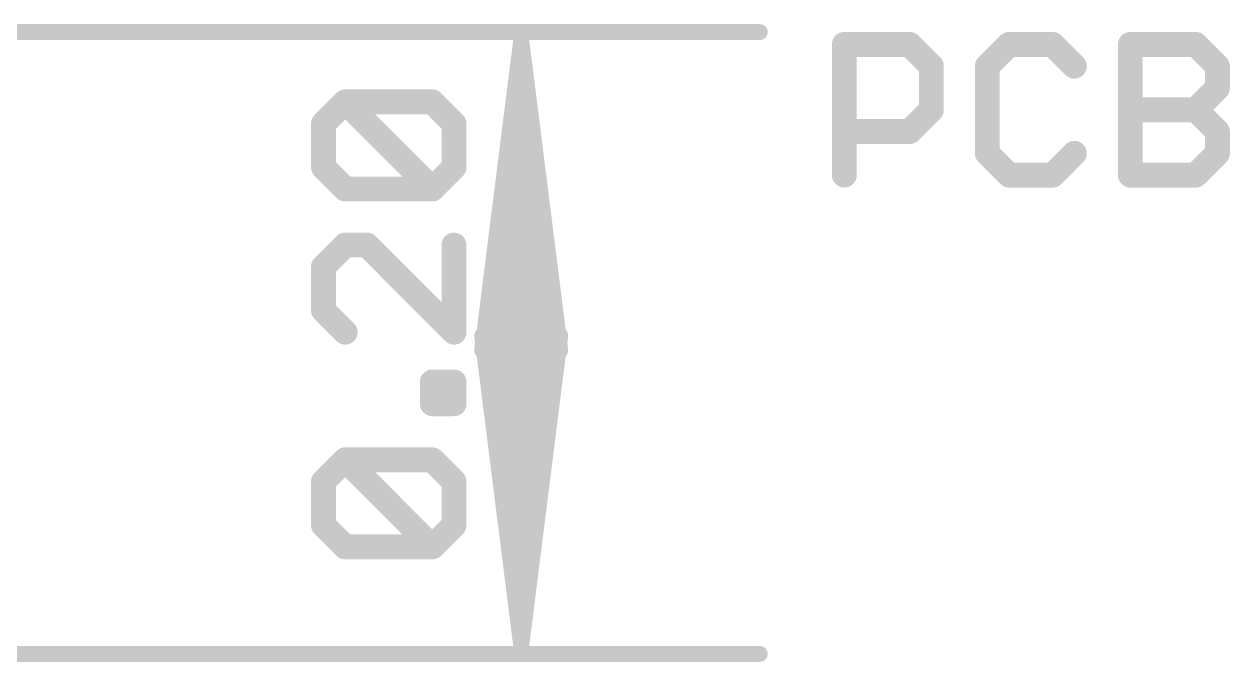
# Model space of a CAD drawing. Extents: x -30 to 77, y -18 to 22.
# Drawn here: x 23.88 to 33.73, y -0.07 to 5.15 of the extents above; entities that cross this region are included whole.
import ezdxf

# ---------------------------------------------------------------- set-up
doc = ezdxf.new("R2010")
doc.units = 0
doc.layers.add('47', color=253, linetype='CONTINUOUS')
doc.layers.add('51', color=53, linetype='CONTINUOUS')

msp = doc.modelspace()

# ---------------------------------------------------------------- linework, layer by layer
at = {"layer": '47'}
for points, const_width in [([(22.86, 5.08), (29.89, 5.08)], 0.13), ([(27.94, 5.015), (27.6208, 2.48)], 0.13), ([(27.94, 5.015), (27.68, 2.48)], 0.13), ([(27.94, 5.015), (27.81, 2.48)], 0.13), ([(27.94, 0.065), (27.94, 5.015)], 0.13), ([(28.2592, 2.48), (27.94, 5.015)], 0.13), ([(28.07, 2.48), (27.94, 5.015)], 0.13), ([(28.2, 2.48), (27.94, 5.015)], 0.13), ([(26.3232, 4.3316), (26.5011, 4.5096)], 0.2032), ([(26.5011, 4.5096), (27.213, 4.5096)], 0.2032), ([(27.213, 3.7978), (26.5011, 4.5096)], 0.2032), ([(27.213, 4.5096), (27.3909, 4.3316)], 0.2032), ([(26.3232, 3.9757), (26.3232, 4.3316)], 0.2032), ([(27.3909, 4.3316), (27.3909, 3.9757)], 0.2032), ([(26.5011, 3.7978), (26.3232, 3.9757)], 0.2032), ([(27.3909, 3.9757), (27.213, 3.7978)], 0.2032), ([(27.213, 3.7978), (26.5011, 3.7978)], 0.2032), ([(26.5011, 3.3402), (26.3232, 3.1622)], 0.2032), ([(26.6791, 3.3402), (26.5011, 3.3402)], 0.2032), ([(27.3909, 2.6284), (26.6791, 3.3402)], 0.2032), ([(27.3909, 3.3402), (27.3909, 2.6284)], 0.2032), ([(26.3232, 3.1622), (26.3232, 2.8063)], 0.2032), ([(26.3232, 2.8063), (26.5011, 2.6284)], 0.2032), ([(27.94, 0.065), (27.6208, 2.6)], 0.13), ([(27.6208, 2.6), (28.2592, 2.6)], 0.13), ([(27.94, 0.065), (27.68, 2.6)], 0.13), ([(27.94, 0.065), (27.81, 2.6)], 0.13), ([(28.2592, 2.6), (27.94, 0.065)], 0.13), ([(28.07, 2.6), (27.94, 0.065)], 0.13), ([(28.2, 2.6), (27.94, 0.065)], 0.13), ([(27.6208, 2.48), (28.2592, 2.48)], 0.13), ([(27.213, 2.0437), (27.213, 2.2216)], 0.2032), ([(27.213, 2.2216), (27.3909, 2.2216)], 0.2032), ([(27.3909, 2.2216), (27.3909, 2.0437)], 0.2032), ([(27.3909, 2.0437), (27.213, 2.0437)], 0.2032), ([(26.3232, 1.4081), (26.5011, 1.5861)], 0.2032), ([(26.5011, 1.5861), (27.213, 1.5861)], 0.2032), ([(27.213, 0.8743), (26.5011, 1.5861)], 0.2032), ([(27.213, 1.5861), (27.3909, 1.4081)], 0.2032), ([(26.3232, 1.0522), (26.3232, 1.4081)], 0.2032), ([(27.3909, 1.4081), (27.3909, 1.0522)], 0.2032), ([(26.5011, 0.8743), (26.3232, 1.0522)], 0.2032), ([(27.3909, 1.0522), (27.213, 0.8743)], 0.2032), ([(27.213, 0.8743), (26.5011, 0.8743)], 0.2032), ([(22.86, 0), (29.89, 0)], 0.13)]:
    msp.add_lwpolyline(points, dxfattribs=dict(at, const_width=const_width))
for points, const_width in [([(29.89, 5.0475, 1), (29.89, 5.1125)], 0.065), ([(27.9725, 5.015, 1), (27.9075, 5.015)], 0.065), ([(27.9722, 5.0191, 1), (27.9078, 5.0109)], 0.065), ([(27.9725, 5.0133, 1), (27.9075, 5.0167)], 0.065), ([(27.9725, 5.0167, 1), (27.9075, 5.0133)], 0.065), ([(27.9723, 5.0183, 1), (27.9077, 5.0117)], 0.065), ([(27.9723, 5.0117, 1), (27.9077, 5.0183)], 0.065), ([(27.9722, 5.0109, 1), (27.9078, 5.0191)], 0.065), ([(26.5011, 4.5604, 1), (26.5011, 4.4588)], 0.1016), ([(26.5371, 4.5455, 1), (26.4652, 4.4737)], 0.1016), ([(26.5371, 4.4737, 1), (26.4652, 4.5455)], 0.1016), ([(27.2489, 4.5455, 1), (27.177, 4.4737)], 0.1016), ([(27.213, 4.4588, 1), (27.213, 4.5604)], 0.1016), ([(26.374, 4.3316, 1), (26.2724, 4.3316)], 0.1016), ([(26.2873, 4.3675, 1), (26.3591, 4.2957)], 0.1016), ([(27.4417, 4.3316, 1), (27.3401, 4.3316)], 0.1016), ([(27.355, 4.2957, 1), (27.4268, 4.3675)], 0.1016), ([(26.3591, 4.0116, 1), (26.2873, 3.9398)], 0.1016), ([(27.4268, 3.9398, 1), (27.355, 4.0116)], 0.1016), ([(26.2724, 3.9757, 1), (26.374, 3.9757)], 0.1016), ([(27.3401, 3.9757, 1), (27.4417, 3.9757)], 0.1016), ([(26.5011, 3.8486, 1), (26.5011, 3.747)], 0.1016), ([(26.4652, 3.7618, 1), (26.5371, 3.8337)], 0.1016), ([(27.177, 3.8337, 1), (27.2489, 3.7618)], 0.1016), ([(27.177, 3.7618, 1), (27.2489, 3.8337)], 0.1016), ([(27.213, 3.747, 1), (27.213, 3.8486)], 0.1016), ([(26.5011, 3.391, 1), (26.5011, 3.2894)], 0.1016), ([(26.5371, 3.3043, 1), (26.4652, 3.3761)], 0.1016), ([(26.715, 3.3761, 1), (26.6432, 3.3043)], 0.1016), ([(26.6791, 3.2894, 1), (26.6791, 3.391)], 0.1016), ([(27.4417, 3.3402, 1), (27.3401, 3.3402)], 0.1016), ([(26.374, 3.1622, 1), (26.2724, 3.1622)], 0.1016), ([(26.2873, 3.1981, 1), (26.3591, 3.1263)], 0.1016), ([(26.3591, 2.8422, 1), (26.2873, 2.7704)], 0.1016), ([(26.2724, 2.8063, 1), (26.374, 2.8063)], 0.1016), ([(26.4652, 2.5925, 1), (26.5371, 2.6643)], 0.1016), ([(27.3401, 2.6284, 1), (27.4417, 2.6284)], 0.1016), ([(27.355, 2.5925, 1), (27.4268, 2.6643)], 0.1016), ([(27.653, 2.6041, 1), (27.5885, 2.5959)], 0.065), ([(27.6208, 2.6325, 1), (27.6208, 2.5675)], 0.065), ([(27.7123, 2.6033, 1), (27.6477, 2.5967)], 0.065), ([(27.8425, 2.6017, 1), (27.7775, 2.5983)], 0.065), ([(28.1025, 2.5983, 1), (28.0375, 2.6017)], 0.065), ([(28.2323, 2.5967, 1), (28.1677, 2.6033)], 0.065), ([(28.2915, 2.5959, 1), (28.227, 2.6041)], 0.065), ([(28.2592, 2.5675, 1), (28.2592, 2.6325)], 0.065), ([(27.5885, 2.4841, 1), (27.653, 2.4759)], 0.065), ([(27.6208, 2.5125, 1), (27.6208, 2.4475)], 0.065), ([(27.6477, 2.4833, 1), (27.7123, 2.4767)], 0.065), ([(27.7775, 2.4817, 1), (27.8425, 2.4783)], 0.065), ([(28.0375, 2.4783, 1), (28.1025, 2.4817)], 0.065), ([(28.1677, 2.4767, 1), (28.2323, 2.4833)], 0.065), ([(28.227, 2.4759, 1), (28.2915, 2.4841)], 0.065), ([(28.2592, 2.4475, 1), (28.2592, 2.5125)], 0.065), ([(27.2638, 2.2216, 1), (27.1622, 2.2216)], 0.1016), ([(27.213, 2.2724, 1), (27.213, 2.1708)], 0.1016), ([(27.4417, 2.2216, 1), (27.3401, 2.2216)], 0.1016), ([(27.3909, 2.1708, 1), (27.3909, 2.2724)], 0.1016), ([(27.213, 2.0945, 1), (27.213, 1.9929)], 0.1016), ([(27.1622, 2.0437, 1), (27.2638, 2.0437)], 0.1016), ([(27.3401, 2.0437, 1), (27.4417, 2.0437)], 0.1016), ([(27.3909, 1.9929, 1), (27.3909, 2.0945)], 0.1016), ([(26.5011, 1.6369, 1), (26.5011, 1.5353)], 0.1016), ([(26.5371, 1.622, 1), (26.4652, 1.5502)], 0.1016), ([(26.5371, 1.5502, 1), (26.4652, 1.622)], 0.1016), ([(27.2489, 1.622, 1), (27.177, 1.5502)], 0.1016), ([(27.213, 1.5353, 1), (27.213, 1.6369)], 0.1016), ([(26.374, 1.4081, 1), (26.2724, 1.4081)], 0.1016), ([(26.2873, 1.4441, 1), (26.3591, 1.3722)], 0.1016), ([(27.4417, 1.4081, 1), (27.3401, 1.4081)], 0.1016), ([(27.355, 1.3722, 1), (27.4268, 1.4441)], 0.1016), ([(26.3591, 1.0881, 1), (26.2873, 1.0163)], 0.1016), ([(26.2724, 1.0522, 1), (26.374, 1.0522)], 0.1016), ([(27.3401, 1.0522, 1), (27.4417, 1.0522)], 0.1016), ([(27.4268, 1.0163, 1), (27.355, 1.0881)], 0.1016), ([(26.5011, 0.9251, 1), (26.5011, 0.8235)], 0.1016), ([(26.4652, 0.8384, 1), (26.5371, 0.9102)], 0.1016), ([(27.177, 0.9102, 1), (27.2489, 0.8384)], 0.1016), ([(27.177, 0.8384, 1), (27.2489, 0.9102)], 0.1016), ([(27.213, 0.8235, 1), (27.213, 0.9251)], 0.1016), ([(27.9078, 0.0691, 1), (27.9722, 0.0609)], 0.065), ([(27.9077, 0.0683, 1), (27.9723, 0.0617)], 0.065), ([(27.9075, 0.0633, 1), (27.9725, 0.0667)], 0.065), ([(27.9075, 0.0667, 1), (27.9725, 0.0633)], 0.065), ([(27.9077, 0.0617, 1), (27.9723, 0.0683)], 0.065), ([(27.9078, 0.0609, 1), (27.9722, 0.0691)], 0.065), ([(27.9075, 0.065, 1), (27.9725, 0.065)], 0.065), ([(29.89, -0.0325, 1), (29.89, 0.0325)], 0.065)]:
    msp.add_lwpolyline(points, format="xyb", dxfattribs=dict(at, const_width=const_width))
at = {"layer": '51', "const_width": 0.2032}
for points in [[(30.5816, 3.9116), (30.5816, 4.9793)], [(30.5816, 4.9793), (31.1155, 4.9793)], [(31.1155, 4.9793), (31.2934, 4.8014)], [(31.9289, 4.9793), (31.751, 4.8014)], [(32.2849, 4.9793), (31.9289, 4.9793)], [(32.4628, 4.8014), (32.2849, 4.9793)], [(32.9204, 3.9116), (32.9204, 4.9793)], [(32.9204, 4.9793), (33.4543, 4.9793)], [(33.4543, 4.9793), (33.6322, 4.8014)], [(31.2934, 4.8014), (31.2934, 4.4455)], [(31.751, 4.8014), (31.751, 4.0896)], [(33.6322, 4.8014), (33.6322, 4.6234)], [(33.6322, 4.6234), (33.4543, 4.4455)], [(31.2934, 4.4455), (31.1155, 4.2675)], [(32.9204, 4.4455), (33.4543, 4.4455)], [(33.4543, 4.4455), (33.6322, 4.2675)], [(31.1155, 4.2675), (30.5816, 4.2675)], [(33.6322, 4.2675), (33.6322, 4.0896)], [(31.751, 4.0896), (31.9289, 3.9116)], [(32.2849, 3.9116), (32.4628, 4.0896)], [(33.6322, 4.0896), (33.4543, 3.9116)], [(31.9289, 3.9116), (32.2849, 3.9116)], [(33.4543, 3.9116), (32.9204, 3.9116)]]:
    msp.add_lwpolyline(points, dxfattribs=at)
at = {"layer": '51', "const_width": 0.1016}
for points in [[(30.6324, 4.9793, 1), (30.5308, 4.9793)], [(30.5816, 5.0301, 1), (30.5816, 4.9285)], [(31.1514, 5.0152, 1), (31.0795, 4.9434)], [(31.1155, 4.9285, 1), (31.1155, 5.0301)], [(31.9289, 5.0301, 1), (31.9289, 4.9285)], [(31.9649, 4.9434, 1), (31.893, 5.0152)], [(32.3208, 5.0152, 1), (32.2489, 4.9434)], [(32.2849, 4.9285, 1), (32.2849, 5.0301)], [(32.9712, 4.9793, 1), (32.8696, 4.9793)], [(32.9204, 5.0301, 1), (32.9204, 4.9285)], [(33.4902, 5.0152, 1), (33.4183, 4.9434)], [(33.4543, 4.9285, 1), (33.4543, 5.0301)], [(31.3442, 4.8014, 1), (31.2426, 4.8014)], [(31.2575, 4.7654, 1), (31.3293, 4.8373)], [(31.8018, 4.8014, 1), (31.7002, 4.8014)], [(31.7151, 4.8373, 1), (31.7869, 4.7654)], [(32.4269, 4.7654, 1), (32.4987, 4.8373)], [(33.683, 4.8014, 1), (33.5814, 4.8014)], [(33.5963, 4.7654, 1), (33.6681, 4.8373)], [(33.5814, 4.6234, 1), (33.683, 4.6234)], [(33.6681, 4.5875, 1), (33.5963, 4.6593)], [(31.3293, 4.4095, 1), (31.2575, 4.4814)], [(32.9204, 4.4963, 1), (32.9204, 4.3947)], [(33.4902, 4.4814, 1), (33.4183, 4.4095)], [(33.4543, 4.3947, 1), (33.4543, 4.4963)], [(31.2426, 4.4455, 1), (31.3442, 4.4455)], [(33.4183, 4.4814, 1), (33.4902, 4.4095)], [(30.5816, 4.3183, 1), (30.5816, 4.2167)], [(31.0795, 4.3034, 1), (31.1514, 4.2316)], [(31.1155, 4.2167, 1), (31.1155, 4.3183)], [(33.683, 4.2675, 1), (33.5814, 4.2675)], [(33.5963, 4.2316, 1), (33.6681, 4.3034)], [(31.7869, 4.1255, 1), (31.7151, 4.0536)], [(31.7002, 4.0896, 1), (31.8018, 4.0896)], [(32.4987, 4.0536, 1), (32.4269, 4.1255)], [(33.5814, 4.0896, 1), (33.683, 4.0896)], [(33.6681, 4.0536, 1), (33.5963, 4.1255)], [(30.5308, 3.9116, 1), (30.6324, 3.9116)], [(31.9289, 3.9624, 1), (31.9289, 3.8608)], [(31.893, 3.8757, 1), (31.9649, 3.9475)], [(32.2489, 3.9475, 1), (32.3208, 3.8757)], [(32.2849, 3.8608, 1), (32.2849, 3.9624)], [(32.9204, 3.9624, 1), (32.9204, 3.8608)], [(32.8696, 3.9116, 1), (32.9712, 3.9116)], [(33.4183, 3.9475, 1), (33.4902, 3.8757)], [(33.4543, 3.8608, 1), (33.4543, 3.9624)]]:
    msp.add_lwpolyline(points, format="xyb", dxfattribs=at)

doc.saveas('drawing.dxf')
